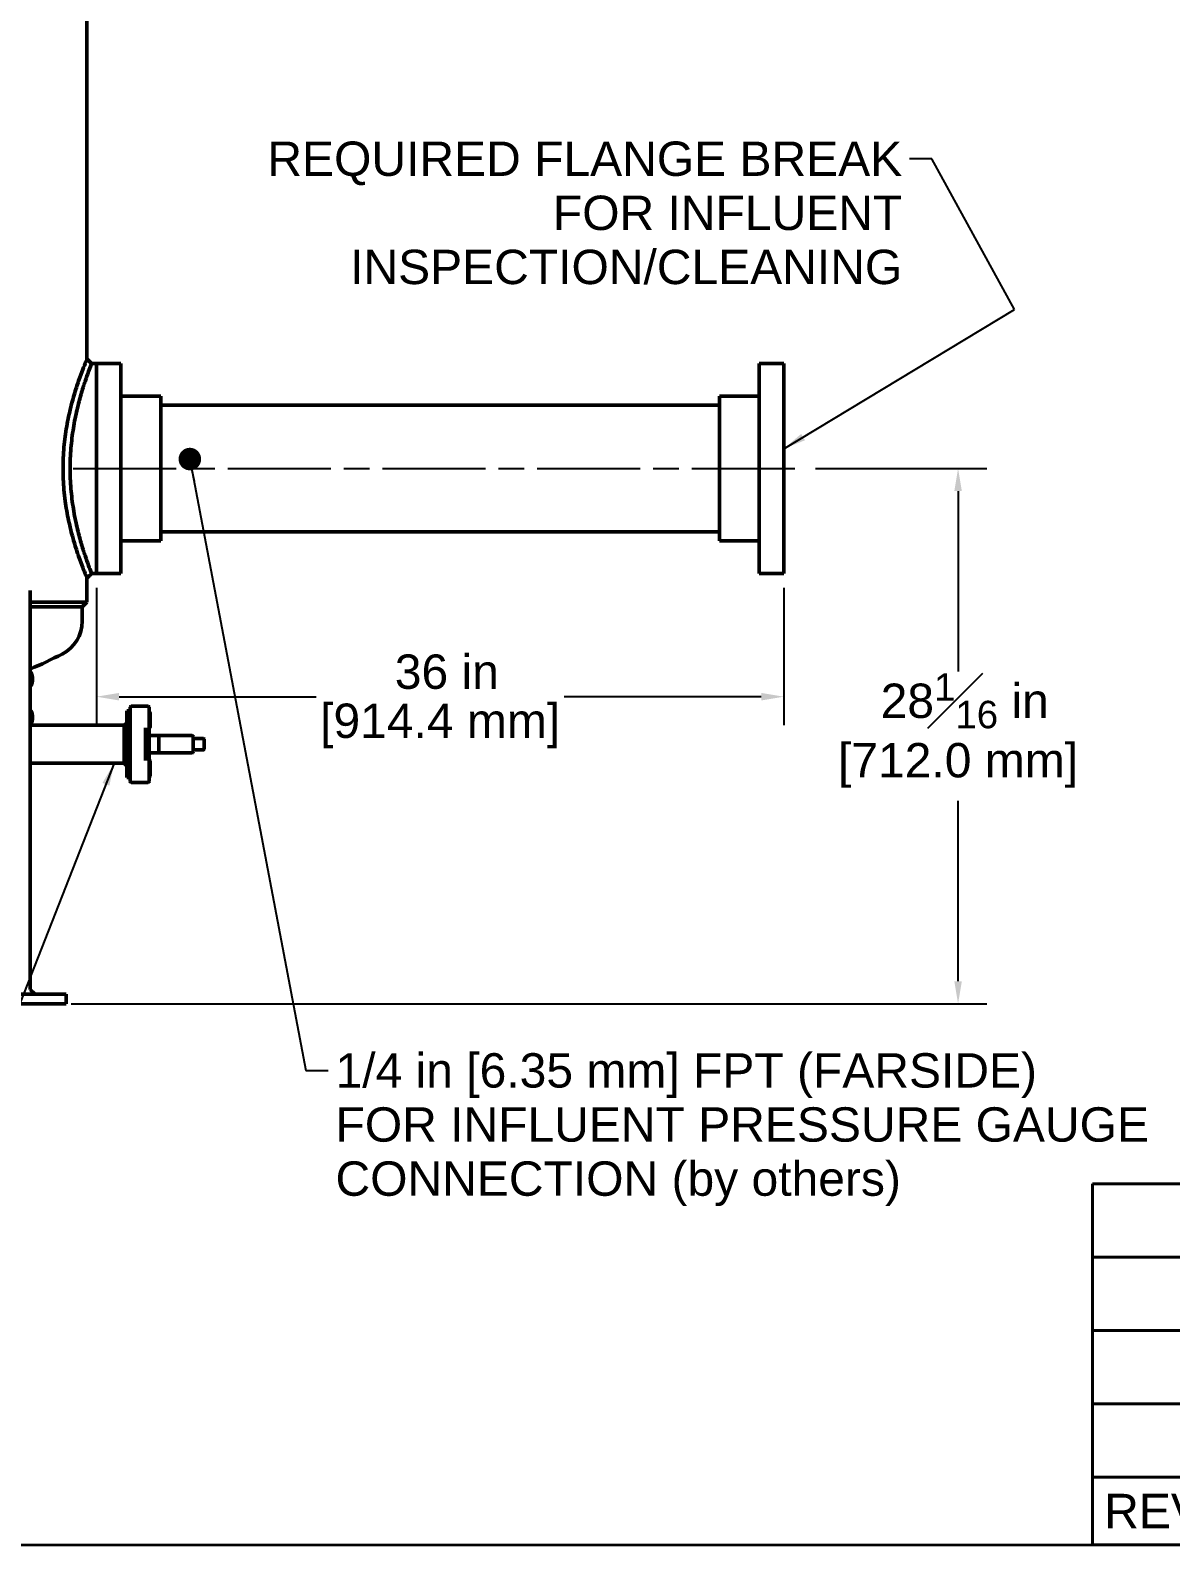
# Model space of a CAD drawing. Header units: inches. Extents: x 15 to 402, y 6 to 258.
# Drawn here: x 93.8 to 153.5, y 6 to 85.3 of the extents above; entities that cross this region are included whole.
import ezdxf

# ---------------------------------------------------------------- set-up
doc = ezdxf.new("R2010")
doc.units = ezdxf.units.IN
doc.header["$LTSCALE"] = 12
doc.header["$MEASUREMENT"] = 0
doc.linetypes.add('CHAIN', pattern=[0.7087, 0.4724, -0.0591, 0.1181, -0.0591])
doc.layers.get('0').update_dxf_attribs({"lineweight": 25})
for name, color, linetype, lineweight in [('Border', 7, 'Continuous', 35), ('Centerline (ANSI)', 7, 'Continuous', 25), ('Dimension (ANSI)', 7, 'Continuous', 25), ('Symbol', 7, 'Continuous', 25), ('Symbol (ANSI)', 7, 'Continuous', 25), ('Visible (ANSI)', 7, 'Continuous', 50)]:
    doc.layers.add(name, color=color, linetype=linetype, lineweight=lineweight)
doc.styles.add('MEMCOR Medium', font='arial.ttf')
doc.dimstyles.new('Default (ANSI)', dxfattribs={"dimscale": 12, "dimtxt": 0.15, "dimasz": 0.098425, "dimexe": 0.125, "dimexo": 0.0625, "dimgap": 0.031496, "dimtad": 0, "dimtih": 1, "dimtoh": 1, "dimdec": 4, "dimrnd": 1e-08, "dimzin": 3, "dimdsep": 46, "dimlunit": 5, "dimtxsty": 'MEMCOR Medium', "dimcen": 0.09, "dimdle": 0.393701, "dimclrd": 256, "dimclre": 256, "dimclrt": 256, "dimadec": 0, "dimazin": 1, "dimtfac": 0.8, "dimtofl": 0, "dimtmove": 0, "dimatfit": 3, "dimfxl": 1, "dimfrac": 1, "dimtolj": 1, "dimtzin": 4, "dimlwd": -1, "dimlwe": -1, "dimarcsym": 0})
doc.dimstyles.new('Default (ANSI)$7', dxfattribs={"dimscale": 12, "dimtxt": 0.15, "dimasz": 0.098425, "dimexe": 0.125, "dimexo": 0.0625, "dimgap": 0.031496, "dimtad": 0, "dimtih": 1, "dimtoh": 1, "dimdec": 4, "dimrnd": 1e-08, "dimzin": 3, "dimdsep": 46, "dimlunit": 5, "dimtxsty": 'MEMCOR Medium', "dimcen": 0.09, "dimdle": 0.393701, "dimclrd": 256, "dimclre": 256, "dimclrt": 256, "dimadec": 0, "dimazin": 1, "dimtfac": 0.8, "dimtofl": 0, "dimtmove": 0, "dimatfit": 3, "dimfxl": 1, "dimfrac": 1, "dimtolj": 1, "dimtzin": 4, "dimlwd": -1, "dimlwe": -1, "dimarcsym": 0})

# ---------------------------------------------------------------- blocks, each defined once
blk = doc.blocks.new('Borders 22x34_D')
at = {"layer": 'Border'}
blk.add_line((1.25, 0.5), (33.5, 0.5), dxfattribs=at)
blk = doc.blocks.new('*D20')
at = {"layer": 'Defpoints', "color": 0, "transparency": 16777216}
for p in [(97.221, 56.865), (133.22, 56.865), (133.22, 50.415)]:
    blk.add_point(p, dxfattribs=at)
at = {"layer": 'Dimension (ANSI)', "transparency": 16777216}
for p, q in [((97.221, 56.115), (97.221, 48.915)), ((133.22, 56.115), (133.22, 48.915)), ((98.403, 50.415), (108.721, 50.415)), ((132.039, 50.415), (121.721, 50.415))]:
    blk.add_line(p, q, dxfattribs=at)
for points in [[(98.403, 50.611), (98.403, 50.218), (97.221, 50.415)], [(132.039, 50.611), (132.039, 50.218), (133.22, 50.415)]]:
    blk.add_solid(points, dxfattribs=at)
at = {"layer": 'Dimension (ANSI)', "transparency": 16777216, "char_height": 1.8, "attachment_point": 5, "style": 'MEMCOR Medium'}
for s, insert in [('\\A1; 36 in', (115.221, 51.712)), ('\\A1;[914.4 mm]', (115.221, 48.883))]:
    blk.add_mtext(s, dxfattribs=dict(at, insert=insert))
blk = doc.blocks.new('*D25')
at = {"layer": 'Defpoints', "color": 0, "transparency": 16777216}
for p in [(134.125, 62.365), (142.349, 62.365), (95.138, 34.332)]:
    blk.add_point(p, dxfattribs=at)
at = {"layer": 'Dimension (ANSI)', "transparency": 16777216}
for p, q in [((134.875, 62.365), (143.849, 62.365)), ((142.349, 61.184), (142.349, 51.731)), ((142.349, 35.513), (142.349, 44.965)), ((95.888, 34.332), (143.849, 34.332))]:
    blk.add_line(p, q, dxfattribs=at)
for points in [[(142.152, 61.184), (142.546, 61.184), (142.349, 62.365)], [(142.152, 35.513), (142.546, 35.513), (142.349, 34.332)]]:
    blk.add_solid(points, dxfattribs=at)
at = {"layer": 'Dimension (ANSI)', "transparency": 16777216, "char_height": 1.8, "attachment_point": 5, "style": 'MEMCOR Medium'}
for s, insert in [('\\A1; 28{\\H0.8x;\\S1#16;} in', (142.349, 50.2)), ('\\A1;[712.0 mm]', (142.349, 46.817))]:
    blk.add_mtext(s, dxfattribs=dict(at, insert=insert))
blk = doc.blocks.new('REVISION HISTORY')
at = {"layer": 'Symbol', "lineweight": 40}
for p, q in [((12.4486, 2.0747), (22.812, 2.0747)), ((12.4486, 2.0747), (12.4486, 0.7941)), ((12.9486, 2.0747), (12.9486, 0.7941)), ((18.9486, 2.0747), (18.9486, 0.7941)), ((20.1986, 2.0747), (20.1986, 0.7941)), ((20.9486, 2.0747), (20.9486, 0.7941)), ((21.6986, 2.0747), (21.6986, 0.7941)), ((22.2694, 2.0747), (22.2694, 0.7941)), ((22.812, 2.0747), (22.812, 0.7941)), ((12.4486, 1.7545), (22.812, 1.7545)), ((12.4486, 1.4344), (22.812, 1.4344)), ((12.4486, 1.1143), (22.812, 1.1143)), ((12.4486, 0.7941), (22.812, 0.7941)), ((12.4486, 0.5), (12.4486, 0.7941)), ((12.9486, 0.5), (12.9486, 0.7941)), ((18.9486, 0.5), (18.9486, 0.7941)), ((20.1986, 0.5), (20.1986, 0.7941)), ((20.9486, 0.5), (20.9486, 0.7941)), ((21.6986, 0.5), (21.6986, 0.7941)), ((22.2694, 0.5), (22.2694, 0.7941)), ((22.812, 0.5), (22.812, 0.7941)), ((12.4486, 0.5), (22.812, 0.5))]:
    blk.add_line(p, q, dxfattribs=at)
at = {"layer": 'Symbol', "char_height": 0.15, "attachment_point": 7, "style": 'MEMCOR Medium'}
for s, insert in [('REV', (12.5004, 0.5721)), ('DESCRIPTION', (15.2493, 0.5695)), ('DATE', (19.311, 0.5721)), ('DWN', (20.3402, 0.5721)), ('CKD', (21.1132, 0.5695)), ('APPD', (21.6984, 0.5721)), ('ECN', (22.3368, 0.5695))]:
    blk.add_mtext(s, dxfattribs=dict(at, insert=insert))

msp = doc.modelspace()

# ---------------------------------------------------------------- linework, layer by layer
at = {"layer": 'Centerline (ANSI)', "linetype": 'CHAIN', "ltscale": 0.952448}
msp.add_line((96.00146, 62.36465), (134.12546, 62.36465), dxfattribs=at)
at = {"layer": 'Visible (ANSI)'}
for p, q in [((96.72172, 68.10534), (96.72172, 91.36759)), ((97.22146, 67.86465), (96.96291, 67.86465)), ((97.22096, 56.86465), (97.22096, 67.86465)), ((97.22096, 67.86465), (98.50221, 67.86465)), ((97.22146, 67.86465), (97.22146, 56.86465)), ((98.50221, 56.86465), (98.50221, 67.86465)), ((131.93921, 67.86465), (131.93921, 56.86465)), ((133.22046, 67.86465), (131.93921, 67.86465)), ((133.22046, 67.86465), (133.22046, 56.86465)), ((98.50221, 66.1459), (100.59596, 66.1459)), ((100.59596, 58.5834), (100.59596, 66.1459)), ((129.84546, 66.1459), (129.84546, 58.5834)), ((131.93921, 66.1459), (129.84546, 66.1459)), ((100.59596, 65.67715), (129.84546, 65.67715)), ((100.59596, 59.05215), (129.84546, 59.05215)), ((98.50221, 58.5834), (100.59596, 58.5834)), ((131.93921, 58.5834), (129.84546, 58.5834)), ((96.72172, 55.36465), (96.72172, 56.62395)), ((97.22146, 56.86465), (96.96291, 56.86465)), ((97.22096, 56.86465), (98.50221, 56.86465)), ((133.22046, 56.86465), (131.93921, 56.86465)), ((93.75157, 35.08165), (93.75157, 55.98165)), ((93.75157, 55.36465), (96.72172, 55.36465)), ((96.47146, 55.11465), (93.75157, 55.11465)), ((96.47146, 55.11465), (96.72146, 55.36465)), ((96.47146, 55.11465), (96.47146, 54.36528)), ((93.75157, 51.55269), (93.84457, 51.55269)), ((93.75157, 51.04877), (93.82672, 51.04877)), ((93.75157, 49.55269), (93.84457, 49.55269)), ((98.80201, 49.67615), (98.80201, 46.17615)), ((98.98131, 49.67615), (98.80201, 49.67615)), ((98.98131, 49.34858), (98.98131, 49.86615)), ((98.98131, 49.30092), (98.98131, 49.34858)), ((98.98131, 49.30092), (98.98131, 49.05172)), ((99.04131, 49.92615), (99.92131, 49.92615)), ((99.98131, 49.86615), (99.98131, 49.34858)), ((99.98131, 49.34858), (99.98131, 49.30092)), ((99.98131, 47.97665), (99.98131, 49.30092)), ((99.99131, 49.59267), (100.02131, 49.59267)), ((99.99131, 49.25867), (100.02131, 49.25867)), ((100.03131, 49.26867), (100.03131, 49.58267)), ((100.03131, 49.26402), (100.03131, 49.26867)), ((100.03131, 48.98079), (100.03131, 49.26402)), ((93.75157, 49.04877), (93.82672, 49.04877)), ((93.75157, 48.92615), (98.67701, 48.92615)), ((98.67701, 48.92615), (98.80201, 49.05115)), ((98.67701, 48.63326), (98.67701, 48.92615)), ((98.67701, 46.92615), (98.67701, 48.63326)), ((98.98131, 46.80058), (98.98131, 49.05172)), ((99.78131, 48.77732), (99.78131, 47.07497)), ((99.99131, 48.80621), (100.02131, 48.80621)), ((100.03131, 48.96544), (100.03131, 48.98079)), ((100.03131, 48.81621), (100.03131, 48.96544)), ((99.9531, 47.94084), (99.92131, 47.94084)), ((99.92131, 47.94084), (99.95877, 47.90337)), ((99.95877, 47.90337), (99.97653, 47.88562)), ((100.4177, 48.37615), (99.98131, 48.37615)), ((99.98131, 46.55138), (99.98131, 47.87565)), ((100.4177, 48.37615), (100.42131, 48.37615)), ((100.45089, 48.37615), (100.42131, 48.37615)), ((102.21091, 48.37615), (100.45089, 48.37615)), ((100.48131, 47.53615), (100.48131, 48.31615)), ((102.21091, 48.37615), (102.22131, 48.37615)), ((102.28131, 47.53615), (102.28131, 48.31615)), ((102.81163, 48.22615), (102.30131, 48.22615)), ((102.30131, 47.62615), (102.81163, 47.62615)), ((102.81163, 48.22615), (102.81631, 48.22615)), ((102.81631, 47.62615), (102.81163, 47.62615)), ((102.85631, 47.66615), (102.85631, 48.18615)), ((93.75157, 46.92615), (98.67701, 46.92615)), ((98.67701, 46.92615), (98.80201, 46.80115)), ((98.98131, 46.80058), (98.98131, 46.55138)), ((99.98131, 47.47615), (100.4177, 47.47615)), ((99.99131, 47.04609), (100.02131, 47.04609)), ((100.03131, 46.88686), (100.03131, 47.03609)), ((100.03131, 46.87151), (100.03131, 46.88686)), ((100.03131, 46.58828), (100.03131, 46.87151)), ((100.42131, 47.47615), (100.4177, 47.47615)), ((100.42131, 47.47615), (100.45089, 47.47615)), ((100.45089, 47.47615), (102.21091, 47.47615)), ((102.22131, 47.47615), (102.21091, 47.47615)), ((98.98131, 46.17615), (98.80201, 46.17615)), ((98.98131, 46.50372), (98.98131, 46.55138)), ((98.98131, 45.98615), (98.98131, 46.50372)), ((99.98131, 46.55138), (99.98131, 46.50372)), ((99.98131, 46.50372), (99.98131, 45.98615)), ((100.02131, 46.59363), (99.99131, 46.59363)), ((99.99131, 46.25963), (100.02131, 46.25963)), ((100.03131, 46.58363), (100.03131, 46.58828)), ((100.03131, 46.26963), (100.03131, 46.58363)), ((99.04131, 45.92615), (99.92131, 45.92615)), ((93.75157, 35.08165), (94.00157, 34.83165)), ((95.13802, 34.83165), (88.10589, 34.83165)), ((95.13802, 34.33165), (88.10589, 34.33165)), ((95.13802, 34.83165), (95.63802, 34.83165)), ((95.63802, 34.33165), (95.13802, 34.33165)), ((95.63802, 34.83165), (95.63802, 34.33165))]:
    msp.add_line(p, q, dxfattribs=at)
for centre, radius, start, end in [((94.54146, 54.36528), 1.93, 297.1209747, 0), ((82.97146, 76.95465), 27.31, 293.2492142, 297.1209747), ((99.04131, 49.86615), 0.06, 90, 180), ((99.92131, 49.86615), 0.06, 0, 90), ((99.99131, 49.60267), 0.01, 180, 270), ((99.99131, 49.24867), 0.01, 90, 180), ((100.02131, 49.58267), 0.01, 0, 90), ((100.02131, 49.26867), 0.01, 270, 0), ((99.99131, 48.79621), 0.01, 90, 180), ((100.02131, 48.81621), 0.01, 270, 0), ((100.42131, 48.31615), 0.06, 0, 90), ((102.22131, 48.31615), 0.06, 0, 90), ((102.30131, 48.24615), 0.02, 180, 270), ((102.30131, 47.60615), 0.02, 90, 180), ((102.81631, 48.18615), 0.04, 0, 90), ((102.81631, 47.66615), 0.04, 270, 0), ((99.99131, 47.05609), 0.01, 180, 270), ((100.02131, 47.03609), 0.01, 0, 90), ((100.42131, 47.53615), 0.06, 270, 0), ((102.22131, 47.53615), 0.06, 270, 0), ((99.99131, 46.60363), 0.01, 180, 270), ((99.99131, 46.24963), 0.01, 90, 180), ((100.02131, 46.58363), 0.01, 0, 90), ((100.02131, 46.26963), 0.01, 270, 0), ((99.04131, 45.98615), 0.06, 180, 270), ((99.92131, 45.98615), 0.06, 270, 0)]:
    msp.add_arc(centre, radius, start, end, dxfattribs=at)
for centre, major_axis, start_param, end_param in [((99.92131, 47.97665), (-0.06, 0), 2.54089812, 3.14159265), ((99.92131, 47.87565), (0.06, 0), 0, 0.40187065)]:
    msp.add_ellipse(centre, major_axis=major_axis, ratio=0.425, start_param=start_param, end_param=end_param, dxfattribs=at)
for points, knots in [([(96.72172, 68.10534), (96.72172, 68.10534), (96.70682, 68.06995), (96.64621, 67.92247), (96.60055, 67.81042), (96.48563, 67.51606), (96.41635, 67.33351), (96.26688, 66.91357), (96.18681, 66.67615), (96.03085, 66.17141), (95.94928, 65.8861), (95.7944, 65.26374), (95.72126, 64.92668), (95.59841, 64.22113), (95.54876, 63.85199), (95.48252, 63.10653), (95.46602, 62.73019), (95.46602, 62.36465)], [66.81018242, 66.81018242, 66.81018242, 66.81018242, 69.59224233, 69.59224233, 72.37430225, 72.37430225, 75.15636216, 75.15636216, 77.93842208, 77.93842208, 80.72387736, 80.72387736, 83.50933265, 83.50933265, 86.29478794, 86.29478794, 89.08024322, 89.08024322, 89.08024322, 89.08024322]), ([(96.96291, 67.86465), (96.96291, 67.86465), (96.9495, 67.83084), (96.89495, 67.6898), (96.85384, 67.5826), (96.75038, 67.30074), (96.68802, 67.12587), (96.55355, 66.72336), (96.48155, 66.49569), (96.34146, 66.01156), (96.26828, 65.73792), (96.12955, 65.14112), (96.06413, 64.81795), (95.95443, 64.14176), (95.91018, 63.78812), (95.85121, 63.07437), (95.83656, 62.71424), (95.83656, 62.36465)], [-21.30094694, -21.30094694, -21.30094694, -21.30094694, -18.63957814, -18.63957814, -15.97820935, -15.97820935, -13.31684055, -13.31684055, -10.65547175, -10.65547175, -7.99160382, -7.99160382, -5.32773588, -5.32773588, -2.66386794, -2.66386794, 0, 0, 0, 0]), ([(95.46602, 62.36465), (95.46602, 61.9991), (95.48252, 61.62277), (95.53326, 61.05166), (95.55557, 60.8543), (95.58179, 60.65985)], [89.08024322, 89.08024322, 89.08024322, 89.08024322, 91.86569851, 91.86569851, 93.34820205, 93.34820205, 93.34820205, 93.34820205]), ([(95.83656, 62.36465), (95.83656, 62.01506), (95.85121, 61.65493), (95.89529, 61.12143), (95.9135, 60.94561), (95.93476, 60.77203)], [0, 0, 0, 0, 2.66386794, 2.66386794, 3.98223673, 3.98223673, 3.98223673, 3.98223673]), ([(95.58179, 60.65985), (95.60494, 60.48901), (95.6311, 60.32041), (95.72126, 59.80262), (95.7944, 59.46556), (95.94928, 58.8432), (96.03085, 58.55789), (96.18681, 58.05315), (96.26688, 57.81573), (96.41635, 57.39579), (96.48563, 57.21324), (96.60055, 56.91888), (96.64621, 56.80683), (96.70682, 56.65935), (96.72172, 56.62395), (96.72172, 56.62395)], [4.26795883, 4.26795883, 4.26795883, 4.26795883, 5.57091057, 5.57091057, 8.35636586, 8.35636586, 11.14182115, 11.14182115, 13.92388106, 13.92388106, 16.70594098, 16.70594098, 19.48800089, 19.48800089, 22.27006081, 22.27006081, 22.27006081, 22.27006081]), ([(95.93476, 60.77203), (95.95657, 60.59495), (95.98158, 60.42022), (96.06413, 59.91135), (96.12955, 59.58818), (96.26828, 58.99138), (96.34146, 58.71774), (96.48155, 58.23361), (96.55355, 58.00594), (96.68802, 57.60343), (96.75038, 57.42855), (96.85384, 57.1467), (96.89495, 57.0395), (96.9495, 56.89845), (96.96291, 56.86465), (96.96291, 56.86465)], [-81.22155102, -81.22155102, -81.22155102, -81.22155102, -79.87605187, -79.87605187, -77.21218393, -77.21218393, -74.54831599, -74.54831599, -71.88694719, -71.88694719, -69.2255784, -69.2255784, -66.5642096, -66.5642096, -63.90284081, -63.90284081, -63.90284081, -63.90284081]), ([(99.92131, 47.94084), (99.92813, 47.94084), (99.93497, 47.9427), (99.94615, 47.94745), (99.95073, 47.94995), (99.95481, 47.95233)], [0, 0, 0, 0, 0.0519756757, 0.0519756757, 0.0923027288, 0.0923027288, 0.0923027288, 0.0923027288]), ([(99.95481, 47.95233), (99.95598, 47.95301), (99.95712, 47.95369), (99.96267, 47.95706), (99.96719, 47.95999), (99.9708, 47.96224)], [0.0923027288, 0.0923027288, 0.0923027288, 0.0923027288, 0.1039513514, 0.1039513514, 0.1517370835, 0.1517370835, 0.1517370835, 0.1517370835]), ([(99.98496, 47.93254), (99.98019, 47.93474), (99.97537, 47.9363), (99.96935, 47.93799), (99.96686, 47.93861), (99.96177, 47.9397), (99.95919, 47.94018), (99.95659, 47.94058)], [0, 0, 0, 0, 0.055402638, 0.055402638, 0.091701074, 0.091701074, 0.127427899, 0.127427899, 0.127427899, 0.127427899]), ([(99.99455, 47.92836), (99.99451, 47.92837), (99.99448, 47.92838), (99.99277, 47.929), (99.98986, 47.93028), (99.98496, 47.93254)], [-0.0006488507, -0.0006488507, -0.0006488507, -0.0006488507, 0, 0, 0.02871512, 0.02871512, 0.02871512, 0.02871512])]:
    msp.add_open_spline(points, degree=3, knots=knots, dxfattribs=at)
for points in [[(96.72172, 68.10534), (96.80211, 68.0251), (96.88252, 67.94489), (96.96291, 67.86465)], [(96.96291, 56.86465), (96.88252, 56.78441), (96.80211, 56.70419), (96.72172, 56.62395)], [(99.9531, 47.94084), (99.95428, 47.94084), (99.95544, 47.94075), (99.95659, 47.94058)]]:
    msp.add_open_spline(points, degree=3, dxfattribs=at)
for points, weights in [([(93.77377, 51.69413), (93.76342, 51.70812), (93.75157, 51.7222)], [1, 1.00889168699, 1.01454371148]), ([(93.76038, 51.71148), (93.80304, 51.66643), (93.82672, 51.61453)], [1.00974640293, 1.03892563356, 1.01001874936]), ([(93.84457, 51.55269), (93.82233, 51.62849), (93.77377, 51.69413)], [1.01001874936, 1.04314139574, 1]), ([(93.82672, 51.61453), (93.83249, 51.59435), (93.83744, 51.57492)], [1.01001874936, 1.01483357024, 1.01803689214]), ([(93.75157, 50.94277), (93.80081, 50.99197), (93.82672, 51.04877)], [1.0035118349, 1.04174091716, 1.01001874936]), ([(93.76038, 50.95181), (93.75609, 50.94647), (93.75157, 50.9411)], [1.00974640293, 1.01238200611, 1.01454371148]), ([(93.82672, 51.04877), (93.86534, 51.18379), (93.86948, 51.30073)], [1.01001874936, 1.04314139574, 1]), ([(93.84457, 51.11061), (93.84125, 51.09928), (93.83744, 51.08838)], [1.01001874936, 1.01483357024, 1.01803689214]), ([(93.86948, 51.30073), (93.87363, 51.41766), (93.84457, 51.55269)], [1, 1.04314139574, 1.01001874936]), ([(93.86948, 51.36257), (93.87363, 51.24563), (93.84457, 51.11061)], [1, 1.04314139574, 1.01001874936]), ([(93.77377, 49.69413), (93.76342, 49.70812), (93.75157, 49.7222)], [1, 1.00889168699, 1.01454371148]), ([(93.76038, 49.71148), (93.80304, 49.66643), (93.82672, 49.61453)], [1.00974640293, 1.03892563356, 1.01001874936]), ([(93.84457, 49.55269), (93.82233, 49.62849), (93.77377, 49.69413)], [1.01001874936, 1.04314139574, 1]), ([(93.82672, 49.61453), (93.83249, 49.59435), (93.83744, 49.57492)], [1.01001874936, 1.01483357024, 1.01803689214]), ([(93.82672, 49.04877), (93.86534, 49.18379), (93.86948, 49.30073)], [1.01001874936, 1.04314139574, 1]), ([(93.86948, 49.30073), (93.87363, 49.41766), (93.84457, 49.55269)], [1, 1.04314139574, 1.01001874936]), ([(93.86948, 49.36257), (93.87363, 49.24563), (93.84457, 49.11061)], [1, 1.04314139574, 1.01001874936]), ([(93.75157, 48.94277), (93.80081, 48.99197), (93.82672, 49.04877)], [1.0035118349, 1.04174091716, 1.01001874936]), ([(93.76038, 48.95181), (93.75609, 48.94647), (93.75157, 48.9411)], [1.00974640293, 1.01238200611, 1.01454371148]), ([(93.84457, 49.11061), (93.84125, 49.09928), (93.83744, 49.08838)], [1.01001874936, 1.01483357024, 1.01803689214])]:
    msp.add_rational_spline(points, weights, degree=2, dxfattribs=at)

# ---------------------------------------------------------------- block references
at = {"xscale": 12, "yscale": 12, "zscale": 12}
msp.add_blockref('Borders 22x34_D', (0, 0), dxfattribs=at)
at = {"layer": 'Symbol', "xscale": 12, "yscale": 12, "zscale": 12}
msp.add_blockref('REVISION HISTORY', (0, 0), dxfattribs=at)

# ---------------------------------------------------------------- texts
at = {"layer": 'Symbol (ANSI)', "char_height": 1.8000001, "line_spacing_factor": 0.944221, "style": 'MEMCOR Medium'}
for s, insert, width, attachment_point in [('\\fArial|b0|i0;REQUIRED FLANGE BREAK\\P\\fArial|b0|i0;FOR INFLUENT\\P\\fArial|b0|i0;INSPECTION/CLEANING', (139.42423, 79.48908), 33.2643321, 3), ('\\fArial|b0|i0;1/4 in [6.35 mm] FPT (FARSIDE) \\P\\fArial|b0|i0;FOR INFLUENT PRESSURE GAUGE \\P\\fArial|b0|i0;CONNECTION (by others)', (109.73987, 31.74151), 43.3234793, 1)]:
    msp.add_mtext(s, dxfattribs=dict(at, insert=insert, width=width, attachment_point=attachment_point))

# ---------------------------------------------------------------- dimensions: what is measured, and where the dimension line sits
at = {"layer": 'Dimension (ANSI)'}
dim = msp.add_linear_dim(base=(142.34899, 62.36465), p1=(95.13802, 34.33165), p2=(134.12546, 62.36465), angle=90, text=' <> in\\X[712.0 mm]', dimstyle='Default (ANSI)', override={"dimgap": 0.031496, "dimdec": 4, "dimpost": '', "dimtol": 0, "dimlim": 0, "dimtp": 0, "dimtm": 0, "dimtdec": 2, "dimatfit": 1}, dxfattribs=at)
dim.commit()
dim.dimension.update_dxf_attribs({"geometry": '*D25', "text_midpoint": (142.34899, 48.34815), "dimtype": 160})
dim = msp.add_linear_dim(base=(133.22046, 50.41452), p1=(97.22146, 56.86465), p2=(133.22046, 56.86465), text=' <> in\\X[914.4 mm]', dimstyle='Default (ANSI)', override={"dimgap": 0.031496, "dimtih": 0, "dimtoh": 0, "dimdec": 4, "dimpost": '', "dimtol": 0, "dimlim": 0, "dimtp": 0, "dimtm": 0, "dimtdec": 2, "dimatfit": 1}, dxfattribs=at)
dim.commit()
dim.dimension.update_dxf_attribs({"geometry": '*D20', "text_midpoint": (115.22096, 50.41452), "dimtype": 160})

# ---------------------------------------------------------------- leaders
at = {"layer": 'Symbol (ANSI)', "annotation_type": 0, "has_hookline": 1}
for points, override, hookline_direction, text_width in [([(133.22046, 63.39991), (145.30205, 70.68801), (140.98328, 78.58908), (139.80218, 78.58908)], {"dimtad": 0}, 1, 33.05321), ([(102.10957, 62.85922), (108.18081, 30.84151), (109.36191, 30.84151)], {"dimasz": 0.098425, "dimtad": 0, "dimldrblk": 'Dot'}, 0, 42.27299), ([(98.14468, 46.92615), (90.83866, 28.33857), (89.65756, 28.33857)], {"dimtad": 0}, 1, 54.32169)]:
    msp.add_leader(points, dimstyle='Default (ANSI)$7', override=override, dxfattribs=dict(at, hookline_direction=hookline_direction, text_width=text_width))

doc.saveas('drawing.dxf')
